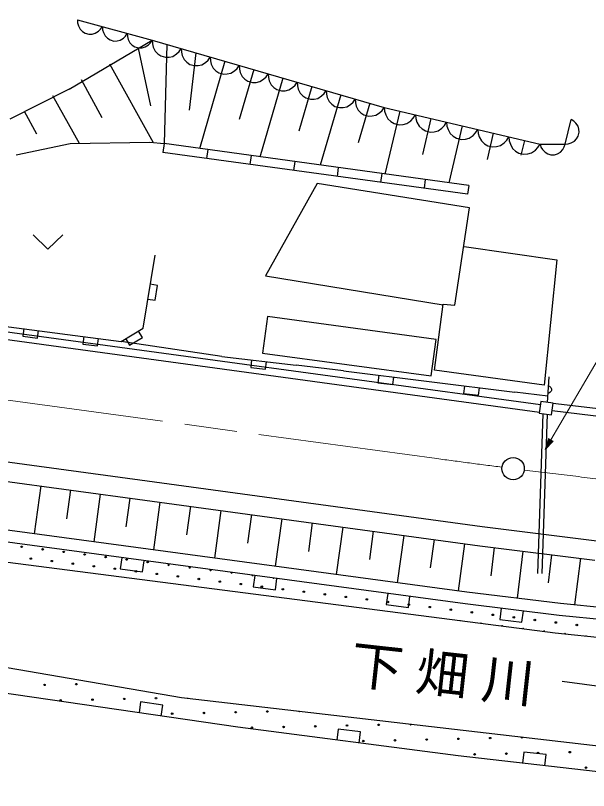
# Model space of a CAD drawing. Units: millimetres, scale not verified. Extents: x 40000 to 680000, y 20000 to 380000.
# Drawn here: x 152334 to 190636, y 250978 to 302816 of the extents above; entities that cross this region are included whole.
import ezdxf

# ---------------------------------------------------------------- set-up
doc = ezdxf.new("R2010")
doc.units = ezdxf.units.MM
doc.header["$LTSCALE"] = 1000
doc.linetypes.add('CHAIN', pattern=[18.5, 12, -1.5, 3.5, -1.5])
for name, color, linetype, lineweight in [('M-BGD', 7, 'Continuous', 25), ('M-BGD-HTXT', 7, 'Continuous', 13), ('M-BMK', 2, 'CHAIN', 13)]:
    doc.layers.add(name, color=color, linetype=linetype, lineweight=lineweight)
doc.layers.add('M-BMK-SRVR', color=7, linetype='Continuous')
doc.styles.add('ＭＳ ゴシック', font='')
doc.styles.get('ＭＳ ゴシック').set_extended_font_data('MS Gothic')

# ---------------------------------------------------------------- blocks, each defined once
blk = doc.blocks.new('BUHIN6')
at = {"color": 3, "linetype": 'Continuous', "lineweight": 25}
blk.add_circle((0, 0), 746, dxfattribs=at)
blk = doc.blocks.new('BUHIN76')
at = {"color": 7, "linetype": 'Continuous', "lineweight": 25}
blk.add_lwpolyline([(-232, 1045), (-455, 913), (-631, 742), (-815, 487), (-890, 230), (-913, -33), (-841, -357), (-708, -585), (-532, -787), (-257, -940), (-26, -1014), (232, -1045)], dxfattribs=at)
blk = doc.blocks.new('BUHIN77')
at = {"color": 7, "linetype": 'Continuous', "lineweight": 25}
blk.add_lwpolyline([(-170, 995), (-386, 881), (-559, 729), (-745, 497), (-827, 258), (-862, 12), (-809, -297), (-695, -518), (-538, -716), (-286, -873), (-73, -954), (170, -995)], dxfattribs=at)
blk = doc.blocks.new('BUHIN78')
at = {"color": 7, "linetype": 'Continuous', "lineweight": 25}
blk.add_lwpolyline([(-158, 850), (-341, 750), (-488, 617), (-644, 417), (-712, 211), (-738, -1), (-690, -264), (-589, -452), (-452, -620), (-234, -751), (-51, -818), (158, -850)], dxfattribs=at)
blk = doc.blocks.new('BUHIN87')
at = {"color": 7, "linetype": 'Continuous', "lineweight": 25}
blk.add_lwpolyline([(-8, 1107), (-423, -205), (863, -693)], dxfattribs=at)
blk = doc.blocks.new('BUHIN156')
at = {"color": 7, "linetype": 'Continuous', "lineweight": 25}
blk.add_lwpolyline([(-160, 474), (-634, 313), (-313, -634), (160, -474)], dxfattribs=at)
blk = doc.blocks.new('BUHIN160')
at = {"color": 7, "linetype": 'Continuous', "lineweight": 25}
blk.add_lwpolyline([(-157, 475), (-632, 318), (-318, -632), (157, -475)], dxfattribs=at)
blk = doc.blocks.new('BUHIN170')
at = {"color": 7, "linetype": 'Continuous', "lineweight": 25}
blk.add_lwpolyline([(248, -708), (956, -460), (460, 956), (-248, 708)], dxfattribs=at)
blk = doc.blocks.new('BUHIN172')
at = {"color": 7, "linetype": 'Continuous', "lineweight": 25}
blk.add_lwpolyline([(226, -715), (941, -489), (489, 941), (-226, 715)], dxfattribs=at)
blk = doc.blocks.new('BUHIN173')
at = {"color": 7, "linetype": 'Continuous', "lineweight": 25}
blk.add_lwpolyline([(-234, 713), (-946, 479), (-479, -946), (234, -713)], dxfattribs=at)

msp = doc.modelspace()

# ---------------------------------------------------------------- linework, layer by layer
at = {"layer": 'M-BGD'}
for p, q in [((156472, 302532), (161474, 301160)), ((155919, 297884), (161474, 301160)), ((161474, 301160), (176983, 296666)), ((162444, 300879), (162272, 294248)), ((160522, 300633), (161365, 296784)), ((164382, 300318), (163946, 296491)), ((166321, 299756), (164622, 293894)), ((158618, 299579), (161534, 294313)), ((168259, 299194), (167290, 295849)), ((170198, 298632), (168666, 293345)), ((156714, 298525), (158115, 295994)), ((172136, 298071), (171267, 295071)), ((155919, 297884), (151954, 295890)), ((154810, 297471), (156583, 294268)), ((174075, 297509), (172709, 292797)), ((176013, 296947), (175244, 294292)), ((176983, 296666), (187397, 294205)), ((152906, 296417), (153742, 294907)), ((178024, 296420), (177029, 292211)), ((180107, 295928), (179539, 293524)), ((189082, 294215), (189481, 295867)), ((182190, 295436), (181291, 291633)), ((184273, 294943), (183855, 293175)), ((186355, 294451), (186123, 293469)), ((152370, 293491), (155998, 294259)), ((155998, 294259), (161309, 294343)), ((161309, 294343), (162272, 294248)), ((162272, 294248), (162190, 293654)), ((182632, 291451), (162272, 294248)), ((187397, 294205), (189082, 294215)), ((182551, 290856), (162190, 293654)), ((165181, 293849), (165099, 293254)), ((168089, 293449), (168008, 292855)), ((170998, 293049), (170916, 292455)), ((173907, 292650), (173825, 292055)), ((176815, 292250), (176733, 291656)), ((179724, 291850), (179642, 291256)), ((172493, 291586), (169042, 285403)), ((182676, 289942), (172493, 291586)), ((182632, 291451), (182551, 290856)), ((181707, 283440), (182676, 289942)), ((182328, 287375), (188520, 286464)), ((160857, 281893), (161659, 286794)), ((188520, 286464), (187672, 278084)), ((169042, 285403), (180917, 283471)), ((187424, 276764), (131886, 284343)), ((187356, 276269), (131818, 283848)), ((180337, 279098), (180932, 283513)), ((180932, 283513), (181707, 283440)), ((169187, 282677), (168854, 280239)), ((180443, 281142), (169187, 282677)), ((151370, 282069), (159403, 281007)), ((159403, 281007), (160857, 281893)), ((166128, 280011), (159403, 281007)), ((180110, 278704), (180443, 281142)), ((166128, 280011), (171105, 279426)), ((168854, 280239), (180110, 278704)), ((174254, 279049), (171105, 279426)), ((174254, 279049), (185714, 277611)), ((187672, 278084), (180337, 279098)), ((187894, 276935), (188006, 278658)), ((187912, 277343), (185714, 277611)), ((120876, 277161), (161145, 271693)), ((187457, 277007), (187348, 276218)), ((188266, 276895), (187457, 277007)), ((188157, 276106), (188266, 276895)), ((204367, 274955), (188256, 276858)), ((204309, 274459), (188197, 276362)), ((120702, 275873), (160970, 270405)), ((187250, 265494), (187603, 276167)), ((187348, 276218), (188157, 276106)), ((187550, 265484), (187902, 276158)), ((161145, 271693), (183535, 268638)), ((154026, 271348), (153591, 268145)), ((156010, 271078), (155750, 269158)), ((157994, 270809), (157560, 267611)), ((159978, 270540), (159718, 268622)), ((160970, 270405), (183374, 267348)), ((161989, 270266), (161553, 267073)), ((164025, 269988), (163764, 268074)), ((166062, 269710), (165627, 266524)), ((182509, 264250), (146954, 269039)), ((168099, 269432), (167838, 267523)), ((170136, 269154), (169702, 265975)), ((172172, 268877), (171912, 266971)), ((174209, 268599), (173776, 265426)), ((183535, 268638), (191199, 267682)), ((182402, 263457), (146847, 268246)), ((176246, 268321), (175986, 266419)), ((178282, 268043), (177851, 264878)), ((180319, 267765), (180060, 265868)), ((182356, 267487), (181925, 264329)), ((183374, 267348), (191053, 266391)), ((184334, 267228), (184098, 265337)), ((186254, 266989), (185861, 263842)), ((182040, 262328), (146584, 266892)), ((188174, 266750), (187939, 264864)), ((190093, 266510), (189704, 263390)), ((188767, 263488), (182499, 264251)), ((188671, 262693), (182402, 263457)), ((202527, 262056), (188754, 263489)), ((188412, 261510), (182040, 262328)), ((202452, 261259), (188671, 262693)), ((202275, 260057), (188412, 261510)), ((143860, 260548), (163429, 257208)), ((167204, 255204), (143715, 258625)), ((188877, 258291), (194823, 257492)), ((163429, 257208), (202408, 252671)), ((181916, 253296), (167204, 255204)), ((202134, 250978), (181916, 253296))]:
    msp.add_line(p, q, dxfattribs=at)
for points in [[(189082, 294215), (189287, 294231), (189472, 294291), (189692, 294408), (189835, 294566), (189944, 294745), (190006, 295001), (189991, 295210), (189936, 295416), (189793, 295621), (189655, 295755), (189481, 295867)], [(187397, 294205), (187461, 294012), (187563, 293848), (187729, 293664), (187914, 293564), (188113, 293502), (188374, 293503), (188572, 293568), (188756, 293670), (188919, 293856), (189015, 294021), (189082, 294215)], [(161177, 283850), (161671, 283769), (161832, 284756), (161339, 284837)], [(159703, 281190), (159963, 280763), (160817, 281283), (160557, 281710)], [(168120, 279777), (168061, 279280), (169054, 279164), (169113, 279660)], [(187966, 278046), (188022, 278022), (188069, 277989), (188121, 277938), (188147, 277881), (188161, 277822), (188156, 277744), (188134, 277687), (188101, 277634), (188043, 277589), (187992, 277562), (187934, 277547)], [(184792, 263166), (184701, 262422), (186190, 262240), (186281, 262985)], [(175304, 254154), (175400, 254897), (173913, 255090), (173816, 254346)]]:
    msp.add_lwpolyline(points, dxfattribs=at)
for centre in [(152741, 267280), (154145, 267109), (155549, 266938), (153358, 266492), (156953, 266767), (158357, 266596), (159760, 266425), (154761, 266321), (156165, 266150), (157569, 265979), (161164, 266254), (158973, 265808), (160377, 265637), (161781, 265466), (163184, 265295), (164588, 265124), (165992, 264953), (167396, 264782), (168800, 264611), (170204, 264440), (171607, 264269), (173011, 264098), (174415, 263927), (175819, 263756), (177223, 263585), (178627, 263414), (180030, 263243), (181434, 263071), (182838, 262900), (184242, 262729), (185646, 262558), (187050, 262387), (188453, 262216), (189857, 262045), (154275, 258043), (156396, 258091), (159601, 257104), (161722, 257153), (155360, 257007), (157480, 257055), (162807, 256117), (164927, 256165), (167048, 256214), (169169, 256262), (168133, 255178), (170254, 255226), (172374, 255275), (174495, 255324), (176616, 255372), (184063, 254482), (175580, 254288), (177701, 254336), (179821, 254385), (181942, 254434), (185148, 253446), (187268, 253495), (189389, 253543), (183027, 253397), (190474, 252507)]:
    msp.add_circle(centre, 49.8, dxfattribs=at)
for centre, start, end in [((162568, 266083), 105.0292, 59.628), ((163972, 265911), 138.0602, 26.5969), ((165376, 265740), 160.5808, 4.0764), ((166779, 265569), 181.2953, 343.3619), ((168183, 265398), 203.3478, 321.3093), ((169587, 265227), 233.3488, 291.3084), ((182051, 262284), 51.5209, 113.8413), ((183454, 262113), 34.9692, 130.3998), ((184858, 261942), 22.0209, 143.3481), ((186262, 261771), 10.5665, 154.8025), ((187666, 261600), 359.8179, 165.5512), ((189070, 261429), 8.4988, 159.5287), ((190474, 261258), 40.6241, 127.4033), ((163843, 257201), 228.2951, 298.4243), ((171290, 256311), 194.206, 332.5134), ((178737, 255421), 167.2299, 359.4894), ((186184, 254531), 138.6497, 28.0697)]:
    msp.add_arc(centre, 49.8, start, end, dxfattribs=at)
at = {"layer": 'M-BGD-HTXT'}
msp.add_line((187740, 273786), (200811, 296173), dxfattribs=at)
for points in [[(187740, 273786), (188280, 274339), (187956, 274528)], [(187817, 273919), (187981, 274459), (188208, 274327)], [(187855, 273983), (187991, 274421), (188169, 274317)], [(187894, 274050), (188001, 274382), (188131, 274307)], [(187932, 274114), (188011, 274344), (188092, 274296)]]:
    msp.add_lwpolyline(points, close=True, dxfattribs=at)
for points in [[(187778, 273852), (187971, 274498), (188246, 274337), (187779, 273854)], [(188037, 274296), (187970, 274181), (188021, 274305), (188054, 274286), (187970, 274181)]]:
    msp.add_lwpolyline(points, dxfattribs=at)
at = {"layer": 'M-BMK'}
msp.add_line((180494, 273179), (87254, 285872), dxfattribs=at)
for start, end in [(262.27301, 262.69318), (262.83643, 272.24248)]:
    msp.add_arc((261165, 867731), 600000, start, end, dxfattribs=at)

# ---------------------------------------------------------------- block references
at = {"layer": 'M-BGD', "rotation": 64.16251}
for name, p in [('BUHIN78', (157306, 302303)), ('BUHIN78', (158973, 301846)), ('BUHIN78', (160641, 301389)), ('BUHIN77', (162444, 300879)), ('BUHIN77', (164382, 300318)), ('BUHIN77', (166321, 299756)), ('BUHIN77', (168259, 299194)), ('BUHIN77', (170198, 298632)), ('BUHIN77', (172136, 298071)), ('BUHIN77', (174075, 297509)), ('BUHIN77', (176013, 296947)), ('BUHIN76', (178024, 296420)), ('BUHIN76', (180107, 295928)), ('BUHIN76', (182190, 295436)), ('BUHIN76', (184273, 294943)), ('BUHIN76', (186355, 294451)), ('BUHIN87', (154503, 287660)), ('BUHIN160', (153378, 281804)), ('BUHIN160', (157395, 281272)), ('BUHIN156', (177119, 278689)), ('BUHIN156', (182849, 277970)), ('BUHIN173', (160180, 266450)), ('BUHIN173', (169069, 265253)), ('BUHIN173', (177958, 264056)), ('BUHIN172', (161332, 256059)), ('BUHIN170', (186971, 252717))]:
    msp.add_blockref(name, p, dxfattribs=at)
at = {"layer": 'M-BMK-SRVR', "rotation": 64.16251}
msp.add_blockref('BUHIN6', (185600, 272508), dxfattribs=at)

# ---------------------------------------------------------------- texts
at = {"layer": 'M-BGD-HTXT', "insert": (174583, 257879), "char_height": 2566, "attachment_point": 7, "rotation": 353.7, "style": 'ＭＳ ゴシック'}
msp.add_mtext('\\T1.26;下畑川', dxfattribs=at)

doc.saveas('drawing.dxf')
